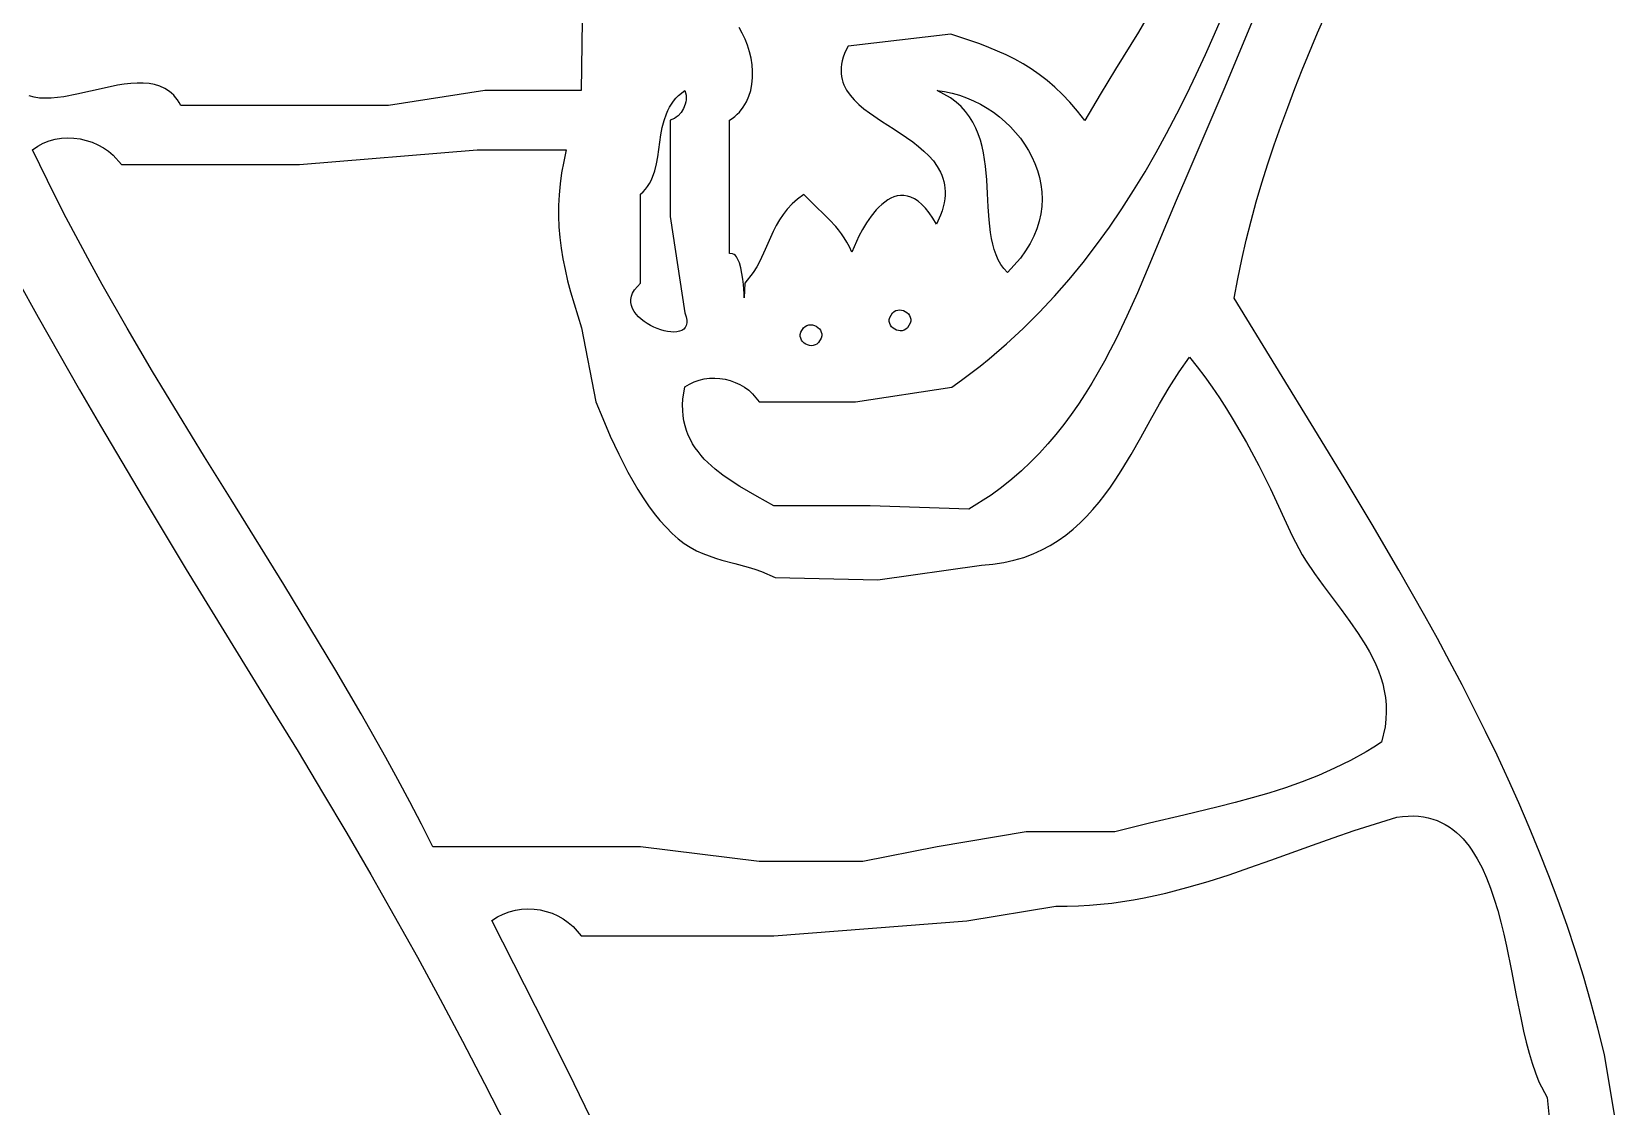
# Model space of a CAD drawing. Extents: x -38.8 to 24, y -17.1 to 3.4.
# Drawn here: x -34.167 to -33.096, y -3.074 to -2.349 of the extents above; entities that cross this region are included whole.
import ezdxf

# ---------------------------------------------------------------- set-up
doc = ezdxf.new("R2010")
doc.units = 0

msp = doc.modelspace()

# ---------------------------------------------------------------- linework, layer by layer
at = {"color": 7, "linetype": 'CONTINUOUS'}
for p, q in [((-33.795423, -2.319219), (-33.796435, -2.388553)), ((-33.369286, -2.350584), (-33.357528, -2.323221)), ((-33.336436, -2.323922), (-33.362315, -2.386247)), ((-33.299802, -2.349622), (-33.288894, -2.324691)), ((-33.415755, -2.340707), (-33.42065, -2.349095)), ((-33.687752, -2.349898), (-33.689935, -2.346113)), ((-33.685833, -2.353895), (-33.687752, -2.349898)), ((-33.684196, -2.358062), (-33.685833, -2.353895)), ((-33.547062, -2.350501), (-33.616435, -2.358553)), ((-33.527682, -2.3571), (-33.547062, -2.350501)), ((-33.42065, -2.349095), (-33.425689, -2.357453)), ((-33.375377, -2.364164), (-33.369286, -2.350584)), ((-33.310212, -2.374686), (-33.299802, -2.349622)), ((-33.682858, -2.362356), (-33.684196, -2.358062)), ((-33.681837, -2.366737), (-33.682858, -2.362356)), ((-33.61881, -2.363656), (-33.619679, -2.366085)), ((-33.617731, -2.361146), (-33.61881, -2.363656)), ((-33.616435, -2.358553), (-33.617731, -2.361146)), ((-33.521555, -2.359446), (-33.527682, -2.3571)), ((-33.515578, -2.361928), (-33.521555, -2.359446)), ((-33.50974, -2.364582), (-33.515578, -2.361928)), ((-33.504031, -2.367445), (-33.50974, -2.364582)), ((-33.425689, -2.357453), (-33.436045, -2.37421)), ((-33.381636, -2.377656), (-33.375377, -2.364164)), ((-33.68115, -2.371161), (-33.681837, -2.366737)), ((-33.680814, -2.375587), (-33.68115, -2.371161)), ((-33.680846, -2.379973), (-33.680814, -2.375587)), ((-33.621099, -2.372919), (-33.6212, -2.375056)), ((-33.6212, -2.375056), (-33.621126, -2.377126)), ((-33.620817, -2.370714), (-33.621099, -2.372919)), ((-33.620346, -2.368437), (-33.620817, -2.370714)), ((-33.619679, -2.366085), (-33.620346, -2.368437)), ((-33.498442, -2.370556), (-33.504031, -2.367445)), ((-33.492961, -2.373952), (-33.498442, -2.370556)), ((-33.487579, -2.377669), (-33.492961, -2.373952)), ((-33.436045, -2.37421), (-33.446514, -2.391242)), ((-33.315195, -2.387272), (-33.310212, -2.374686)), ((-34.118084, -2.386862), (-34.12729, -2.388964)), ((-34.108979, -2.385046), (-34.118084, -2.386862)), ((-34.10452, -2.384348), (-34.108979, -2.385046)), ((-34.100153, -2.383844), (-34.10452, -2.384348)), ((-34.0959, -2.383576), (-34.100153, -2.383844)), ((-34.091783, -2.383585), (-34.0959, -2.383576)), ((-34.087826, -2.383912), (-34.091783, -2.383585)), ((-34.084049, -2.384598), (-34.087826, -2.383912)), ((-34.080475, -2.385683), (-34.084049, -2.384598)), ((-34.077127, -2.38721), (-34.080475, -2.385683)), ((-33.682084, -2.388454), (-33.681263, -2.384276)), ((-33.681263, -2.384276), (-33.680846, -2.379973)), ((-33.621126, -2.377126), (-33.620886, -2.379134)), ((-33.620886, -2.379134), (-33.620485, -2.381082)), ((-33.620485, -2.381082), (-33.61993, -2.382973)), ((-33.61993, -2.382973), (-33.61923, -2.384809)), ((-33.61923, -2.384809), (-33.617419, -2.388332)), ((-33.482285, -2.381745), (-33.487579, -2.377669)), ((-33.477069, -2.386217), (-33.482285, -2.381745)), ((-33.471922, -2.391123), (-33.477069, -2.386217)), ((-33.362315, -2.386247), (-33.388662, -2.447566)), ((-33.388085, -2.391046), (-33.381636, -2.377656)), ((-34.165186, -2.393133), (-34.168595, -2.39224)), ((-34.161557, -2.393645), (-34.165186, -2.393133)), ((-34.157731, -2.393817), (-34.161557, -2.393645)), ((-34.15373, -2.393691), (-34.157731, -2.393817)), ((-34.149576, -2.393307), (-34.15373, -2.393691)), ((-34.145291, -2.392707), (-34.149576, -2.393307)), ((-34.136418, -2.391021), (-34.145291, -2.392707)), ((-34.12729, -2.388964), (-34.136418, -2.391021)), ((-34.074027, -2.38922), (-34.077127, -2.38721)), ((-34.072576, -2.390418), (-34.074027, -2.38922)), ((-34.071196, -2.391753), (-34.072576, -2.390418)), ((-34.06989, -2.393228), (-34.071196, -2.391753)), ((-34.068658, -2.39485), (-34.06989, -2.393228)), ((-34.067506, -2.396623), (-34.068658, -2.39485)), ((-34.066435, -2.398553), (-34.067506, -2.396623)), ((-33.861435, -2.388553), (-33.926435, -2.398553)), ((-33.796435, -2.388553), (-33.861435, -2.388553)), ((-33.736867, -2.399812), (-33.735599, -2.397725)), ((-33.735599, -2.397725), (-33.734161, -2.395713)), ((-33.734161, -2.395713), (-33.73254, -2.393783)), ((-33.73254, -2.393783), (-33.730722, -2.391942)), ((-33.730722, -2.391942), (-33.726435, -2.388553)), ((-33.726191, -2.397783), (-33.727327, -2.400656)), ((-33.726435, -2.388553), (-33.725972, -2.390084)), ((-33.726435, -2.388553), (-33.726435, -2.388553)), ((-33.725834, -2.396278), (-33.726191, -2.397783)), ((-33.725972, -2.390084), (-33.725688, -2.391635)), ((-33.725626, -2.394743), (-33.725834, -2.396278)), ((-33.725688, -2.391635), (-33.725575, -2.393192)), ((-33.725575, -2.393192), (-33.725626, -2.394743)), ((-33.687136, -2.399822), (-33.685003, -2.396269)), ((-33.685003, -2.396269), (-33.683325, -2.392466)), ((-33.683325, -2.392466), (-33.682084, -2.388454)), ((-33.617419, -2.388332), (-33.615108, -2.391674)), ((-33.615108, -2.391674), (-33.612355, -2.394858)), ((-33.612355, -2.394858), (-33.609214, -2.397908)), ((-33.556435, -2.388553), (-33.551324, -2.389294)), ((-33.547401, -2.39347), (-33.556435, -2.388553)), ((-33.556435, -2.388553), (-33.556435, -2.388553)), ((-33.551324, -2.389294), (-33.546285, -2.390374)), ((-33.543577, -2.396324), (-33.547401, -2.39347)), ((-33.546285, -2.390374), (-33.541336, -2.391781)), ((-33.540179, -2.399417), (-33.543577, -2.396324)), ((-33.541336, -2.391781), (-33.536491, -2.393499)), ((-33.536491, -2.393499), (-33.531768, -2.395515)), ((-33.531768, -2.395515), (-33.527183, -2.397814)), ((-33.527183, -2.397814), (-33.522751, -2.400383)), ((-33.466832, -2.396499), (-33.471922, -2.391123)), ((-33.46179, -2.402384), (-33.466832, -2.396499)), ((-33.446514, -2.391242), (-33.456786, -2.408814)), ((-33.394743, -2.404319), (-33.388085, -2.391046)), ((-33.320014, -2.399896), (-33.315195, -2.387272)), ((-33.996435, -2.398553), (-34.066435, -2.398553)), ((-33.926435, -2.398553), (-33.996435, -2.398553)), ((-33.740525, -2.408778), (-33.73895, -2.404184)), ((-33.73895, -2.404184), (-33.737979, -2.401967)), ((-33.737979, -2.401967), (-33.736867, -2.399812)), ((-33.733587, -2.407311), (-33.736435, -2.408553)), ((-33.732288, -2.406477), (-33.733587, -2.407311)), ((-33.731082, -2.405517), (-33.732288, -2.406477)), ((-33.728976, -2.403266), (-33.731082, -2.405517)), ((-33.727327, -2.400656), (-33.728976, -2.403266)), ((-33.696435, -2.408553), (-33.69457, -2.407329)), ((-33.69457, -2.407329), (-33.692835, -2.406006)), ((-33.692835, -2.406006), (-33.691225, -2.404588)), ((-33.691225, -2.404588), (-33.689741, -2.403081)), ((-33.689741, -2.403081), (-33.687136, -2.399822)), ((-33.609214, -2.397908), (-33.605744, -2.400848)), ((-33.605744, -2.400848), (-33.602, -2.403701)), ((-33.602, -2.403701), (-33.593917, -2.40924)), ((-33.537181, -2.402733), (-33.540179, -2.399417)), ((-33.534556, -2.406252), (-33.537181, -2.402733)), ((-33.532276, -2.409958), (-33.534556, -2.406252)), ((-33.522751, -2.400383), (-33.518489, -2.403208)), ((-33.518489, -2.403208), (-33.514412, -2.406274)), ((-33.514412, -2.406274), (-33.510538, -2.409568)), ((-33.456786, -2.408814), (-33.46179, -2.402384)), ((-33.401632, -2.41746), (-33.394743, -2.404319)), ((-33.324654, -2.412561), (-33.320014, -2.399896)), ((-33.743319, -2.423348), (-33.742596, -2.418414)), ((-33.742596, -2.418414), (-33.741702, -2.413539)), ((-33.741702, -2.413539), (-33.740525, -2.408778)), ((-33.736435, -2.408553), (-33.736435, -2.473553)), ((-33.696435, -2.498553), (-33.696435, -2.408553)), ((-33.593917, -2.40924), (-33.585419, -2.414713)), ((-33.585419, -2.414713), (-33.576957, -2.420309)), ((-33.530315, -2.413833), (-33.532276, -2.409958)), ((-33.528646, -2.417858), (-33.530315, -2.413833)), ((-33.527242, -2.422017), (-33.528646, -2.417858)), ((-33.510538, -2.409568), (-33.506881, -2.413076)), ((-33.506881, -2.413076), (-33.503459, -2.416783)), ((-33.503459, -2.416783), (-33.500286, -2.420675)), ((-33.40877, -2.430453), (-33.401632, -2.41746)), ((-33.329102, -2.425266), (-33.324654, -2.412561)), ((-34.166435, -2.428553), (-34.162873, -2.426101)), ((-34.151371, -2.459265), (-34.166435, -2.428553)), ((-34.166435, -2.428553), (-34.166435, -2.428553)), ((-34.162873, -2.426101), (-34.159102, -2.424109)), ((-34.159102, -2.424109), (-34.155161, -2.422568)), ((-34.155161, -2.422568), (-34.15109, -2.421467)), ((-34.15109, -2.421467), (-34.146927, -2.420794)), ((-34.146927, -2.420794), (-34.142714, -2.420538)), ((-34.142714, -2.420538), (-34.138488, -2.420689)), ((-34.138488, -2.420689), (-34.13429, -2.421236)), ((-34.13429, -2.421236), (-34.130158, -2.422168)), ((-34.130158, -2.422168), (-34.126134, -2.423474)), ((-34.126134, -2.423474), (-34.122255, -2.425143)), ((-34.122255, -2.425143), (-34.118562, -2.427164)), ((-34.118562, -2.427164), (-34.115094, -2.429527)), ((-34.115094, -2.429527), (-34.111891, -2.432219)), ((-33.986435, -2.438553), (-33.866435, -2.428553)), ((-33.866435, -2.428553), (-33.806435, -2.428553)), ((-33.806435, -2.428553), (-33.808211, -2.436368)), ((-33.744699, -2.433182), (-33.743319, -2.423348)), ((-33.576957, -2.420309), (-33.572882, -2.423213)), ((-33.572882, -2.423213), (-33.568985, -2.426217)), ((-33.568985, -2.426217), (-33.565324, -2.429346)), ((-33.565324, -2.429346), (-33.561954, -2.432624)), ((-33.526077, -2.426291), (-33.527242, -2.422017)), ((-33.525123, -2.430662), (-33.526077, -2.426291)), ((-33.500286, -2.420675), (-33.497381, -2.424739)), ((-33.497381, -2.424739), (-33.494758, -2.428961)), ((-33.494758, -2.428961), (-33.492433, -2.433326)), ((-33.333344, -2.438015), (-33.329102, -2.425266)), ((-34.111891, -2.432219), (-34.106435, -2.438553)), ((-34.106435, -2.438553), (-33.986435, -2.438553)), ((-33.808211, -2.436368), (-33.809617, -2.443997)), ((-33.746745, -2.442614), (-33.745583, -2.437975)), ((-33.745583, -2.437975), (-33.744699, -2.433182)), ((-33.561954, -2.432624), (-33.558933, -2.436073)), ((-33.558933, -2.436073), (-33.556317, -2.439718)), ((-33.556317, -2.439718), (-33.554162, -2.443582)), ((-33.524353, -2.435113), (-33.525123, -2.430662)), ((-33.52374, -2.439627), (-33.524353, -2.435113)), ((-33.522881, -2.448768), (-33.52374, -2.439627)), ((-33.492433, -2.433326), (-33.490423, -2.43782)), ((-33.490423, -2.43782), (-33.488745, -2.44243)), ((-33.416179, -2.443284), (-33.40877, -2.430453)), ((-33.337368, -2.450809), (-33.333344, -2.438015)), ((-33.809617, -2.443997), (-33.810661, -2.45147)), ((-33.75161, -2.453183), (-33.750357, -2.451214)), ((-33.750357, -2.451214), (-33.749258, -2.449165)), ((-33.749258, -2.449165), (-33.748299, -2.447045)), ((-33.748299, -2.447045), (-33.746745, -2.442614)), ((-33.554162, -2.443582), (-33.553276, -2.445603)), ((-33.553276, -2.445603), (-33.552526, -2.447688)), ((-33.552526, -2.447688), (-33.55192, -2.449839)), ((-33.55192, -2.449839), (-33.551464, -2.45206)), ((-33.522329, -2.457945), (-33.522881, -2.448768)), ((-33.488745, -2.44243), (-33.487413, -2.447141)), ((-33.487413, -2.447141), (-33.486444, -2.451939)), ((-33.42388, -2.455938), (-33.416179, -2.443284)), ((-33.388662, -2.447566), (-33.39522, -2.462712)), ((-33.34116, -2.463649), (-33.337368, -2.450809)), ((-34.143587, -2.474436), (-34.151371, -2.459265)), ((-33.811356, -2.458818), (-33.811711, -2.466072)), ((-33.810661, -2.45147), (-33.811356, -2.458818)), ((-33.756435, -2.458553), (-33.754635, -2.45686)), ((-33.756435, -2.518553), (-33.756435, -2.458553)), ((-33.754635, -2.45686), (-33.753031, -2.455068)), ((-33.753031, -2.455068), (-33.75161, -2.453183)), ((-33.65054, -2.461768), (-33.654222, -2.465021)), ((-33.646321, -2.458729), (-33.65054, -2.461768)), ((-33.63755, -2.467506), (-33.646321, -2.458729)), ((-33.587647, -2.461199), (-33.58973, -2.462362)), ((-33.585509, -2.460292), (-33.587647, -2.461199)), ((-33.583319, -2.459667), (-33.585509, -2.460292)), ((-33.58108, -2.459348), (-33.583319, -2.459667)), ((-33.578796, -2.459362), (-33.58108, -2.459348)), ((-33.57647, -2.459735), (-33.578796, -2.459362)), ((-33.574106, -2.460492), (-33.57647, -2.459735)), ((-33.571706, -2.46166), (-33.574106, -2.460492)), ((-33.569274, -2.463264), (-33.571706, -2.46166)), ((-33.55129, -2.461697), (-33.551694, -2.464309)), ((-33.551464, -2.45206), (-33.551166, -2.454353)), ((-33.551072, -2.459169), (-33.55129, -2.461697)), ((-33.551166, -2.454353), (-33.551033, -2.456722)), ((-33.551033, -2.456722), (-33.551072, -2.459169)), ((-33.52187, -2.467015), (-33.522329, -2.457945)), ((-33.486444, -2.451939), (-33.485855, -2.456811)), ((-33.485661, -2.461742), (-33.485879, -2.466718)), ((-33.485855, -2.456811), (-33.485661, -2.461742)), ((-33.431892, -2.468401), (-33.42388, -2.455938)), ((-33.811711, -2.466072), (-33.811737, -2.473263)), ((-33.660241, -2.47207), (-33.662707, -2.475813)), ((-33.657434, -2.468464), (-33.660241, -2.47207)), ((-33.654222, -2.465021), (-33.657434, -2.468464)), ((-33.633178, -2.471579), (-33.63755, -2.467506)), ((-33.628898, -2.47573), (-33.633178, -2.471579)), ((-33.597441, -2.469048), (-33.600877, -2.473251)), ((-33.595613, -2.467123), (-33.597441, -2.469048)), ((-33.593716, -2.465349), (-33.595613, -2.467123)), ((-33.591754, -2.463754), (-33.593716, -2.465349)), ((-33.58973, -2.462362), (-33.591754, -2.463754)), ((-33.566814, -2.465331), (-33.569274, -2.463264)), ((-33.564328, -2.467885), (-33.566814, -2.465331)), ((-33.561821, -2.470953), (-33.564328, -2.467885)), ((-33.559294, -2.474561), (-33.561821, -2.470953)), ((-33.554094, -2.472679), (-33.556753, -2.478734)), ((-33.553089, -2.469797), (-33.554094, -2.472679)), ((-33.552292, -2.467008), (-33.553089, -2.469797)), ((-33.551694, -2.464309), (-33.552292, -2.467008)), ((-33.521289, -2.475836), (-33.52187, -2.467015)), ((-33.486524, -2.471725), (-33.487613, -2.47675)), ((-33.485879, -2.466718), (-33.486524, -2.471725)), ((-33.440236, -2.480656), (-33.431892, -2.468401)), ((-33.39522, -2.462712), (-33.401675, -2.478125)), ((-33.344706, -2.476537), (-33.34116, -2.463649)), ((-34.13565, -2.489494), (-34.143587, -2.474436)), ((-33.811737, -2.473263), (-33.811445, -2.480422)), ((-33.811445, -2.480422), (-33.810845, -2.48758)), ((-33.736435, -2.473553), (-33.726435, -2.538553)), ((-33.6649, -2.479666), (-33.666883, -2.483604)), ((-33.662707, -2.475813), (-33.6649, -2.479666)), ((-33.624773, -2.480179), (-33.628898, -2.47573)), ((-33.622788, -2.482582), (-33.624773, -2.480179)), ((-33.620864, -2.485142), (-33.622788, -2.482582)), ((-33.606778, -2.482343), (-33.60919, -2.486818)), ((-33.603999, -2.477751), (-33.606778, -2.482343)), ((-33.600877, -2.473251), (-33.603999, -2.477751)), ((-33.556753, -2.478734), (-33.559294, -2.474561)), ((-33.52037, -2.484265), (-33.521289, -2.475836)), ((-33.489162, -2.481778), (-33.491187, -2.486795)), ((-33.487613, -2.47675), (-33.489162, -2.481778)), ((-33.448933, -2.49269), (-33.440236, -2.480656)), ((-33.401675, -2.478125), (-33.414659, -2.509391)), ((-33.347992, -2.489474), (-33.344706, -2.476537)), ((-34.127572, -2.504447), (-34.13565, -2.489494)), ((-33.810845, -2.48758), (-33.809949, -2.494766)), ((-33.668723, -2.487601), (-33.672235, -2.495666)), ((-33.666883, -2.483604), (-33.668723, -2.487601)), ((-33.619011, -2.487884), (-33.620864, -2.485142)), ((-33.617235, -2.490837), (-33.619011, -2.487884)), ((-33.615544, -2.494027), (-33.617235, -2.490837)), ((-33.613946, -2.497481), (-33.615544, -2.494027)), ((-33.60919, -2.486818), (-33.613946, -2.497481)), ((-33.519716, -2.488288), (-33.52037, -2.484265)), ((-33.518898, -2.492161), (-33.519716, -2.488288)), ((-33.517888, -2.495864), (-33.518898, -2.492161)), ((-33.493705, -2.491787), (-33.49673, -2.496741)), ((-33.491187, -2.486795), (-33.493705, -2.491787)), ((-33.458002, -2.504487), (-33.448933, -2.49269)), ((-33.351006, -2.502463), (-33.347992, -2.489474)), ((-34.119363, -2.519304), (-34.127572, -2.504447)), ((-33.809949, -2.494766), (-33.808766, -2.502014)), ((-33.808766, -2.502014), (-33.807307, -2.509352)), ((-33.694271, -2.498627), (-33.696435, -2.498553)), ((-33.693319, -2.499105), (-33.694271, -2.498627)), ((-33.692448, -2.499843), (-33.693319, -2.499105)), ((-33.691655, -2.500814), (-33.692448, -2.499843)), ((-33.690936, -2.501992), (-33.691655, -2.500814)), ((-33.689705, -2.504861), (-33.690936, -2.501992)), ((-33.688727, -2.508239), (-33.689705, -2.504861)), ((-33.675958, -2.503654), (-33.678063, -2.507554)), ((-33.672235, -2.495666), (-33.675958, -2.503654)), ((-33.516659, -2.499381), (-33.517888, -2.495864)), ((-33.515184, -2.502694), (-33.516659, -2.499381)), ((-33.513437, -2.505784), (-33.515184, -2.502694)), ((-33.50028, -2.501641), (-33.509017, -2.511227)), ((-33.49673, -2.496741), (-33.50028, -2.501641)), ((-33.467465, -2.516032), (-33.458002, -2.504487)), ((-33.353735, -2.515504), (-33.351006, -2.502463)), ((-33.807307, -2.509352), (-33.805584, -2.516812)), ((-33.68797, -2.511915), (-33.688727, -2.508239)), ((-33.687407, -2.515677), (-33.68797, -2.511915)), ((-33.680416, -2.511356), (-33.686134, -2.518563)), ((-33.678063, -2.507554), (-33.680416, -2.511356)), ((-33.51139, -2.508634), (-33.513437, -2.505784)), ((-33.509017, -2.511227), (-33.51139, -2.508634)), ((-33.414659, -2.509391), (-33.421382, -2.525061)), ((-33.356164, -2.5286), (-33.353735, -2.515504)), ((-34.176259, -2.51669), (-34.162539, -2.541354)), ((-34.102597, -2.548762), (-34.119363, -2.519304)), ((-33.805584, -2.516812), (-33.803605, -2.524425)), ((-33.803605, -2.524425), (-33.796249, -2.548491)), ((-33.762556, -2.527283), (-33.76176, -2.525116)), ((-33.76176, -2.525116), (-33.760496, -2.522932)), ((-33.760496, -2.522932), (-33.756435, -2.518553)), ((-33.687007, -2.519315), (-33.687407, -2.515677)), ((-33.686578, -2.52537), (-33.687007, -2.519315)), ((-33.686447, -2.52839), (-33.686578, -2.52537)), ((-33.686134, -2.518563), (-33.686447, -2.52839)), ((-33.477342, -2.527311), (-33.467465, -2.516032)), ((-33.421382, -2.525061), (-33.428385, -2.540633)), ((-33.762917, -2.529421), (-33.762556, -2.527283)), ((-33.762875, -2.531521), (-33.762917, -2.529421)), ((-33.762463, -2.533572), (-33.762875, -2.531521)), ((-33.761712, -2.535563), (-33.762463, -2.533572)), ((-33.760655, -2.537485), (-33.761712, -2.535563)), ((-33.585379, -2.537602), (-33.584203, -2.536951)), ((-33.584203, -2.536951), (-33.582945, -2.536583)), ((-33.582945, -2.536583), (-33.581643, -2.536476)), ((-33.581643, -2.536476), (-33.580334, -2.536612)), ((-33.580334, -2.536612), (-33.579058, -2.536971)), ((-33.579058, -2.536971), (-33.577852, -2.537534)), ((-33.487652, -2.538309), (-33.477342, -2.527311)), ((-33.299893, -2.620314), (-33.356164, -2.5286)), ((-34.162539, -2.541354), (-34.148659, -2.565924)), ((-33.759325, -2.539327), (-33.760655, -2.537485)), ((-33.757754, -2.541079), (-33.759325, -2.539327)), ((-33.755974, -2.54273), (-33.757754, -2.541079)), ((-33.754018, -2.544269), (-33.755974, -2.54273)), ((-33.751918, -2.545687), (-33.754018, -2.544269)), ((-33.749707, -2.546973), (-33.751918, -2.545687)), ((-33.747416, -2.548116), (-33.749707, -2.546973)), ((-33.726435, -2.538553), (-33.725587, -2.541103)), ((-33.725547, -2.546941), (-33.726261, -2.548318)), ((-33.725587, -2.541103), (-33.725178, -2.543344)), ((-33.725175, -2.545287), (-33.725547, -2.546941)), ((-33.725178, -2.543344), (-33.725175, -2.545287)), ((-33.646435, -2.548553), (-33.645379, -2.547602)), ((-33.645379, -2.547602), (-33.644203, -2.546951)), ((-33.644203, -2.546951), (-33.642945, -2.546583)), ((-33.642945, -2.546583), (-33.641643, -2.546476)), ((-33.641643, -2.546476), (-33.640334, -2.546612)), ((-33.640334, -2.546612), (-33.639058, -2.546971)), ((-33.639058, -2.546971), (-33.637852, -2.547534)), ((-33.637852, -2.547534), (-33.636754, -2.548281)), ((-33.588664, -2.544384), (-33.58865, -2.543008)), ((-33.58838, -2.545673), (-33.588664, -2.544384)), ((-33.58865, -2.543008), (-33.588299, -2.541564)), ((-33.587835, -2.546856), (-33.58838, -2.545673)), ((-33.588299, -2.541564), (-33.586435, -2.538553)), ((-33.587068, -2.547913), (-33.587835, -2.546856)), ((-33.586435, -2.538553), (-33.585379, -2.537602)), ((-33.586435, -2.538553), (-33.586435, -2.538553)), ((-33.577852, -2.537534), (-33.576754, -2.538281)), ((-33.576754, -2.538281), (-33.575802, -2.539193)), ((-33.574571, -2.545542), (-33.576435, -2.548553)), ((-33.575802, -2.539193), (-33.575035, -2.54025)), ((-33.575035, -2.54025), (-33.57449, -2.541433)), ((-33.57422, -2.544098), (-33.574571, -2.545542)), ((-33.57449, -2.541433), (-33.574206, -2.542722)), ((-33.574206, -2.542722), (-33.57422, -2.544098)), ((-33.498418, -2.54901), (-33.487652, -2.538309)), ((-33.428385, -2.540633), (-33.435767, -2.556016)), ((-34.085442, -2.577932), (-34.102597, -2.548762)), ((-33.796249, -2.548491), (-33.786435, -2.598553)), ((-33.745079, -2.549107), (-33.747416, -2.548116)), ((-33.742727, -2.549934), (-33.745079, -2.549107)), ((-33.740393, -2.550588), (-33.742727, -2.549934)), ((-33.73811, -2.551058), (-33.740393, -2.550588)), ((-33.73591, -2.551333), (-33.73811, -2.551058)), ((-33.733825, -2.551403), (-33.73591, -2.551333)), ((-33.731887, -2.551258), (-33.733825, -2.551403)), ((-33.73013, -2.550888), (-33.731887, -2.551258)), ((-33.728584, -2.550281), (-33.73013, -2.550888)), ((-33.727284, -2.549428), (-33.728584, -2.550281)), ((-33.726261, -2.548318), (-33.727284, -2.549428)), ((-33.648664, -2.554384), (-33.64865, -2.553008)), ((-33.64838, -2.555673), (-33.648664, -2.554384)), ((-33.64865, -2.553008), (-33.648299, -2.551564)), ((-33.647835, -2.556856), (-33.64838, -2.555673)), ((-33.648299, -2.551564), (-33.646435, -2.548553)), ((-33.647068, -2.557913), (-33.647835, -2.556856)), ((-33.646116, -2.558825), (-33.647068, -2.557913)), ((-33.646435, -2.548553), (-33.646435, -2.548553)), ((-33.636754, -2.548281), (-33.635802, -2.549193)), ((-33.634571, -2.555542), (-33.636435, -2.558553)), ((-33.635802, -2.549193), (-33.635035, -2.55025)), ((-33.635035, -2.55025), (-33.63449, -2.551433)), ((-33.63422, -2.554098), (-33.634571, -2.555542)), ((-33.63449, -2.551433), (-33.634206, -2.552722)), ((-33.634206, -2.552722), (-33.63422, -2.554098)), ((-33.586116, -2.548825), (-33.587068, -2.547913)), ((-33.585018, -2.549572), (-33.586116, -2.548825)), ((-33.583812, -2.550135), (-33.585018, -2.549572)), ((-33.582536, -2.550494), (-33.583812, -2.550135)), ((-33.581227, -2.55063), (-33.582536, -2.550494)), ((-33.579925, -2.550523), (-33.581227, -2.55063)), ((-33.578667, -2.550155), (-33.579925, -2.550523)), ((-33.577491, -2.549504), (-33.578667, -2.550155)), ((-33.576435, -2.548553), (-33.577491, -2.549504)), ((-33.509659, -2.5594), (-33.498418, -2.54901)), ((-33.435767, -2.556016), (-33.43963, -2.563609)), ((-34.148659, -2.565924), (-34.134635, -2.590403)), ((-33.645018, -2.559572), (-33.646116, -2.558825)), ((-33.643812, -2.560135), (-33.645018, -2.559572)), ((-33.642536, -2.560494), (-33.643812, -2.560135)), ((-33.641227, -2.56063), (-33.642536, -2.560494)), ((-33.639925, -2.560523), (-33.641227, -2.56063)), ((-33.638667, -2.560155), (-33.639925, -2.560523)), ((-33.637491, -2.559504), (-33.638667, -2.560155)), ((-33.636435, -2.558553), (-33.637491, -2.559504)), ((-33.521395, -2.569464), (-33.509659, -2.5594)), ((-33.43963, -2.563609), (-33.443623, -2.57112)), ((-33.393277, -2.578277), (-33.386195, -2.568356)), ((-33.386195, -2.568356), (-33.380944, -2.574932)), ((-34.067985, -2.60688), (-34.085442, -2.577932)), ((-33.539972, -2.583915), (-33.533647, -2.579186)), ((-33.533647, -2.579186), (-33.527455, -2.574368)), ((-33.527455, -2.574368), (-33.521395, -2.569464)), ((-33.447759, -2.578538), (-33.452049, -2.585852)), ((-33.443623, -2.57112), (-33.447759, -2.578538)), ((-33.399984, -2.588827), (-33.393277, -2.578277)), ((-33.380944, -2.574932), (-33.375832, -2.58172)), ((-34.134635, -2.590403), (-34.120478, -2.614793)), ((-33.72778, -2.596657), (-33.726518, -2.588435)), ((-33.726518, -2.588435), (-33.723446, -2.58653)), ((-33.723446, -2.58653), (-33.720215, -2.585003)), ((-33.720215, -2.585003), (-33.716859, -2.583844)), ((-33.716859, -2.583844), (-33.713409, -2.583046)), ((-33.713409, -2.583046), (-33.709897, -2.5826)), ((-33.709897, -2.5826), (-33.706356, -2.582498)), ((-33.706356, -2.582498), (-33.702817, -2.582732)), ((-33.702817, -2.582732), (-33.699315, -2.583293)), ((-33.699315, -2.583293), (-33.695879, -2.584172)), ((-33.695879, -2.584172), (-33.692544, -2.585362)), ((-33.692544, -2.585362), (-33.68934, -2.586854)), ((-33.68934, -2.586854), (-33.686301, -2.58864)), ((-33.686301, -2.58864), (-33.683459, -2.590711)), ((-33.611435, -2.598553), (-33.546435, -2.588553)), ((-33.546435, -2.588553), (-33.539972, -2.583915)), ((-33.452049, -2.585852), (-33.456506, -2.59305)), ((-33.406445, -2.599839), (-33.399984, -2.588827)), ((-33.375832, -2.58172), (-33.370855, -2.588703)), ((-33.370855, -2.588703), (-33.366011, -2.595861)), ((-33.786435, -2.598553), (-33.781907, -2.609828)), ((-33.727995, -2.60054), (-33.72778, -2.596657)), ((-33.727949, -2.604276), (-33.727995, -2.60054)), ((-33.683459, -2.590711), (-33.680846, -2.593059)), ((-33.680846, -2.593059), (-33.676435, -2.598553)), ((-33.676435, -2.598553), (-33.611435, -2.598553)), ((-33.461142, -2.600121), (-33.465968, -2.607054)), ((-33.456506, -2.59305), (-33.461142, -2.600121)), ((-33.412788, -2.611144), (-33.406445, -2.599839)), ((-33.366011, -2.595861), (-33.361296, -2.603176)), ((-34.050317, -2.635672), (-34.067985, -2.60688)), ((-33.781907, -2.609828), (-33.776799, -2.621702)), ((-33.727651, -2.607871), (-33.727949, -2.604276)), ((-33.727115, -2.611329), (-33.727651, -2.607871)), ((-33.72635, -2.614655), (-33.727115, -2.611329)), ((-33.465968, -2.607054), (-33.470998, -2.613836)), ((-33.419141, -2.622574), (-33.412788, -2.611144)), ((-33.361296, -2.603176), (-33.356706, -2.61063)), ((-33.356706, -2.61063), (-33.352238, -2.618204)), ((-34.120478, -2.614793), (-34.091824, -2.66332)), ((-33.776799, -2.621702), (-33.771131, -2.633849)), ((-33.725369, -2.617853), (-33.72635, -2.614655)), ((-33.724183, -2.620929), (-33.725369, -2.617853)), ((-33.722803, -2.623887), (-33.724183, -2.620929)), ((-33.476241, -2.620458), (-33.481712, -2.626906)), ((-33.470998, -2.613836), (-33.476241, -2.620458)), ((-33.425633, -2.633962), (-33.419141, -2.622574)), ((-33.352238, -2.618204), (-33.347888, -2.625881)), ((-33.28134, -2.650774), (-33.299893, -2.620314)), ((-33.721241, -2.626731), (-33.722803, -2.623887)), ((-33.719507, -2.629467), (-33.721241, -2.626731)), ((-33.717614, -2.632099), (-33.719507, -2.629467)), ((-33.715573, -2.634631), (-33.717614, -2.632099)), ((-33.487422, -2.633171), (-33.493382, -2.63924)), ((-33.481712, -2.626906), (-33.487422, -2.633171)), ((-33.347888, -2.625881), (-33.339529, -2.641468)), ((-34.032527, -2.664372), (-34.050317, -2.635672)), ((-33.771131, -2.633849), (-33.764925, -2.645941)), ((-33.713395, -2.637069), (-33.715573, -2.634631)), ((-33.711091, -2.639416), (-33.713395, -2.637069)), ((-33.706152, -2.64386), (-33.711091, -2.639416)), ((-33.700847, -2.648), (-33.706152, -2.64386)), ((-33.493382, -2.63924), (-33.499605, -2.645102)), ((-33.432393, -2.64514), (-33.425633, -2.633962)), ((-33.339529, -2.641468), (-33.331599, -2.657242)), ((-33.764925, -2.645941), (-33.761627, -2.651864)), ((-33.761627, -2.651864), (-33.758201, -2.65765)), ((-33.695268, -2.651874), (-33.700847, -2.648)), ((-33.689505, -2.655518), (-33.695268, -2.651874)), ((-33.506103, -2.650745), (-33.512888, -2.656159)), ((-33.499605, -2.645102), (-33.506103, -2.650745)), ((-33.439548, -2.655939), (-33.435913, -2.650597)), ((-33.435913, -2.650597), (-33.432393, -2.64514)), ((-33.263049, -2.681286), (-33.28134, -2.650774)), ((-34.091824, -2.66332), (-34.062806, -2.711532)), ((-33.996931, -2.721762), (-34.032527, -2.664372)), ((-33.758201, -2.65765), (-33.754652, -2.663259)), ((-33.754652, -2.663259), (-33.75098, -2.66865)), ((-33.683649, -2.658971), (-33.689505, -2.655518)), ((-33.677792, -2.662269), (-33.683649, -2.658971)), ((-33.666435, -2.668553), (-33.677792, -2.662269)), ((-33.519972, -2.661332), (-33.535085, -2.670908)), ((-33.512888, -2.656159), (-33.519972, -2.661332)), ((-33.447227, -2.666191), (-33.443314, -2.661144)), ((-33.443314, -2.661144), (-33.439548, -2.655939)), ((-33.331599, -2.657242), (-33.316917, -2.688769)), ((-33.75098, -2.66865), (-33.74719, -2.673782)), ((-33.74719, -2.673782), (-33.743284, -2.678613)), ((-33.601435, -2.668553), (-33.666435, -2.668553)), ((-33.535085, -2.670908), (-33.601435, -2.668553)), ((-33.460009, -2.680178), (-33.455558, -2.675729)), ((-33.455558, -2.675729), (-33.451303, -2.67106)), ((-33.451303, -2.67106), (-33.447227, -2.666191)), ((-33.743284, -2.678613), (-33.735132, -2.687213)), ((-33.469559, -2.68833), (-33.46467, -2.684385)), ((-33.46467, -2.684385), (-33.460009, -2.680178)), ((-33.245114, -2.711912), (-33.263049, -2.681286)), ((-33.735132, -2.687213), (-33.731092, -2.69084)), ((-33.731092, -2.69084), (-33.727005, -2.693953)), ((-33.727005, -2.693953), (-33.722873, -2.69661)), ((-33.722873, -2.69661), (-33.718696, -2.698871)), ((-33.48575, -2.698379), (-33.480083, -2.695348)), ((-33.480083, -2.695348), (-33.474691, -2.691991)), ((-33.474691, -2.691991), (-33.469559, -2.68833)), ((-33.316917, -2.688769), (-33.314835, -2.693167)), ((-33.314835, -2.693167), (-33.312568, -2.697499)), ((-33.312568, -2.697499), (-33.310134, -2.701769)), ((-33.718696, -2.698871), (-33.714477, -2.700798)), ((-33.714477, -2.700798), (-33.710217, -2.70245)), ((-33.710217, -2.70245), (-33.705916, -2.703887)), ((-33.705916, -2.703887), (-33.701578, -2.705169)), ((-33.701578, -2.705169), (-33.692792, -2.70751)), ((-33.692792, -2.70751), (-33.68387, -2.709954)), ((-33.526435, -2.708553), (-33.518778, -2.707916)), ((-33.518778, -2.707916), (-33.511494, -2.706828)), ((-33.511494, -2.706828), (-33.504564, -2.705309)), ((-33.504564, -2.705309), (-33.497975, -2.70338)), ((-33.497975, -2.70338), (-33.491709, -2.701063)), ((-33.491709, -2.701063), (-33.48575, -2.698379)), ((-33.310134, -2.701769), (-33.307555, -2.705985)), ((-33.307555, -2.705985), (-33.302038, -2.714278)), ((-34.062806, -2.711532), (-34.00411, -2.807112)), ((-33.68387, -2.709954), (-33.679362, -2.711364)), ((-33.679362, -2.711364), (-33.674824, -2.71298)), ((-33.674824, -2.71298), (-33.665665, -2.717071)), ((-33.665665, -2.717071), (-33.596435, -2.718553)), ((-33.596435, -2.718553), (-33.526435, -2.708553)), ((-33.302038, -2.714278), (-33.296176, -2.72243)), ((-33.227632, -2.742717), (-33.245114, -2.711912)), ((-33.979305, -2.750582), (-33.996931, -2.721762)), ((-33.296176, -2.72243), (-33.284051, -2.738518)), ((-33.284051, -2.738518), (-33.278106, -2.746558)), ((-33.96191, -2.779573), (-33.979305, -2.750582)), ((-33.278106, -2.746558), (-33.272451, -2.754664)), ((-33.21909, -2.758206), (-33.227632, -2.742717)), ((-33.272451, -2.754664), (-33.267245, -2.762888)), ((-33.210698, -2.773764), (-33.21909, -2.758206)), ((-33.267245, -2.762888), (-33.26486, -2.767061)), ((-33.26486, -2.767061), (-33.262647, -2.771282)), ((-33.262647, -2.771282), (-33.260626, -2.775559)), ((-33.944837, -2.8088), (-33.96191, -2.779573)), ((-33.260626, -2.775559), (-33.258816, -2.779897)), ((-33.258816, -2.779897), (-33.257238, -2.784304)), ((-33.202466, -2.789399), (-33.210698, -2.773764)), ((-33.257238, -2.784304), (-33.255911, -2.788786)), ((-33.255911, -2.788786), (-33.254855, -2.793349)), ((-33.254855, -2.793349), (-33.25409, -2.798)), ((-33.194407, -2.805119), (-33.202466, -2.789399)), ((-33.25409, -2.798), (-33.253636, -2.802745)), ((-33.253636, -2.802745), (-33.253513, -2.80759)), ((-34.00411, -2.807112), (-33.987336, -2.834415)), ((-33.928175, -2.838329), (-33.944837, -2.8088)), ((-33.253741, -2.812543), (-33.254338, -2.81761)), ((-33.253513, -2.80759), (-33.253741, -2.812543)), ((-33.186534, -2.820931), (-33.194407, -2.805119)), ((-33.254338, -2.81761), (-33.256725, -2.828109)), ((-33.178857, -2.836844), (-33.186534, -2.820931)), ((-33.987336, -2.834415), (-33.970775, -2.861861)), ((-33.267143, -2.834543), (-33.277723, -2.840373)), ((-33.261913, -2.831405), (-33.267143, -2.834543)), ((-33.256725, -2.828109), (-33.261913, -2.831405)), ((-33.920025, -2.853227), (-33.928175, -2.838329)), ((-33.288455, -2.845653), (-33.299326, -2.850434)), ((-33.277723, -2.840373), (-33.288455, -2.845653)), ((-33.171388, -2.852865), (-33.178857, -2.836844)), ((-33.912011, -2.868225), (-33.920025, -2.853227)), ((-33.310325, -2.854772), (-33.321441, -2.858719)), ((-33.299326, -2.850434), (-33.310325, -2.854772)), ((-33.164141, -2.869003), (-33.171388, -2.852865)), ((-33.970775, -2.861861), (-33.954435, -2.889452)), ((-33.904144, -2.883331), (-33.912011, -2.868225)), ((-33.355371, -2.86875), (-33.366836, -2.871669)), ((-33.343975, -2.865655), (-33.355371, -2.86875)), ((-33.332661, -2.862329), (-33.343975, -2.865655)), ((-33.321441, -2.858719), (-33.332661, -2.862329)), ((-33.389933, -2.877189), (-33.413172, -2.882642)), ((-33.366836, -2.871669), (-33.389933, -2.877189)), ((-33.275111, -2.887552), (-33.246435, -2.878553)), ((-33.246435, -2.878553), (-33.242573, -2.878072)), ((-33.246435, -2.878553), (-33.246435, -2.878553)), ((-33.242573, -2.878072), (-33.238851, -2.877825)), ((-33.238851, -2.877825), (-33.235267, -2.877807)), ((-33.235267, -2.877807), (-33.231818, -2.878012)), ((-33.231818, -2.878012), (-33.228499, -2.878433)), ((-33.228499, -2.878433), (-33.225309, -2.879064)), ((-33.225309, -2.879064), (-33.222242, -2.8799)), ((-33.157126, -2.885265), (-33.164141, -2.869003)), ((-33.954435, -2.889452), (-33.938328, -2.91719)), ((-33.896435, -2.898553), (-33.904144, -2.883331)), ((-33.496435, -2.888553), (-33.556435, -2.898553)), ((-33.436461, -2.888456), (-33.496435, -2.888553)), ((-33.413172, -2.882642), (-33.436461, -2.888456)), ((-33.289284, -2.892445), (-33.275111, -2.887552)), ((-33.222242, -2.8799), (-33.219297, -2.880934)), ((-33.219297, -2.880934), (-33.216469, -2.88216)), ((-33.216469, -2.88216), (-33.213755, -2.883572)), ((-33.213755, -2.883572), (-33.211153, -2.885164)), ((-33.211153, -2.885164), (-33.208658, -2.88693)), ((-33.208658, -2.88693), (-33.206268, -2.888863)), ((-33.206268, -2.888863), (-33.203979, -2.890959)), ((-33.150356, -2.901661), (-33.157126, -2.885265)), ((-33.826435, -2.898553), (-33.896435, -2.898553)), ((-33.756435, -2.898553), (-33.826435, -2.898553)), ((-33.676435, -2.908553), (-33.756435, -2.898553)), ((-33.556435, -2.898553), (-33.606435, -2.908553)), ((-33.331466, -2.907671), (-33.303384, -2.897485)), ((-33.303384, -2.897485), (-33.289284, -2.892445)), ((-33.203979, -2.890959), (-33.201788, -2.89321)), ((-33.201788, -2.89321), (-33.199691, -2.895611)), ((-33.199691, -2.895611), (-33.197686, -2.898155)), ((-33.197686, -2.898155), (-33.195768, -2.900837)), ((-33.195768, -2.900837), (-33.192183, -2.906589)), ((-33.606435, -2.908553), (-33.676435, -2.908553)), ((-33.345501, -2.912646), (-33.331466, -2.907671)), ((-33.192183, -2.906589), (-33.188909, -2.912818)), ((-33.143842, -2.918196), (-33.150356, -2.901661)), ((-33.938328, -2.91719), (-33.922462, -2.945074)), ((-33.387906, -2.926077), (-33.373695, -2.921934)), ((-33.373695, -2.921934), (-33.359569, -2.917429)), ((-33.359569, -2.917429), (-33.345501, -2.912646)), ((-33.188909, -2.912818), (-33.185921, -2.919475)), ((-33.185921, -2.919475), (-33.183191, -2.926512)), ((-33.137597, -2.93488), (-33.143842, -2.918196)), ((-33.423977, -2.934289), (-33.416687, -2.932934)), ((-33.416687, -2.932934), (-33.409439, -2.931425)), ((-33.409439, -2.931425), (-33.402228, -2.929772)), ((-33.402228, -2.929772), (-33.387906, -2.926077)), ((-33.183191, -2.926512), (-33.180693, -2.93388)), ((-33.848964, -2.94391), (-33.844933, -2.942388)), ((-33.844933, -2.942388), (-33.840809, -2.941307)), ((-33.840809, -2.941307), (-33.836624, -2.940655)), ((-33.836624, -2.940655), (-33.832413, -2.940422)), ((-33.832413, -2.940422), (-33.828211, -2.940594)), ((-33.828211, -2.940594), (-33.824052, -2.941162)), ((-33.824052, -2.941162), (-33.81997, -2.942114)), ((-33.81997, -2.942114), (-33.815999, -2.943437)), ((-33.815999, -2.943437), (-33.812174, -2.945121)), ((-33.536435, -2.948553), (-33.476435, -2.938553)), ((-33.476435, -2.938553), (-33.468765, -2.938578)), ((-33.468765, -2.938578), (-33.461159, -2.938373)), ((-33.461159, -2.938373), (-33.453614, -2.937951)), ((-33.453614, -2.937951), (-33.446127, -2.93732)), ((-33.446127, -2.93732), (-33.438694, -2.936493)), ((-33.438694, -2.936493), (-33.431312, -2.935479)), ((-33.431312, -2.935479), (-33.423977, -2.934289)), ((-33.180693, -2.93388), (-33.1784, -2.94153)), ((-33.1784, -2.94153), (-33.176286, -2.949415)), ((-33.131632, -2.951721), (-33.137597, -2.93488)), ((-33.922462, -2.945074), (-33.906847, -2.973108)), ((-33.856605, -2.948321), (-33.852866, -2.945884)), ((-33.819807, -3.020859), (-33.856605, -2.948321)), ((-33.852866, -2.945884), (-33.848964, -2.94391)), ((-33.812174, -2.945121), (-33.808529, -2.947155)), ((-33.808529, -2.947155), (-33.805099, -2.949526)), ((-33.805099, -2.949526), (-33.801917, -2.952224)), ((-33.801917, -2.952224), (-33.796435, -2.958553)), ((-33.666435, -2.958553), (-33.536435, -2.948553)), ((-33.176286, -2.949415), (-33.174325, -2.957484)), ((-33.12596, -2.968727), (-33.131632, -2.951721)), ((-33.796435, -2.958553), (-33.666435, -2.958553)), ((-33.174325, -2.957484), (-33.172489, -2.965691)), ((-33.906847, -2.973108), (-33.891492, -3.001293)), ((-33.172489, -2.965691), (-33.169089, -2.98232)), ((-33.120593, -2.985904), (-33.12596, -2.968727)), ((-33.169089, -2.98232), (-33.165873, -2.998913)), ((-33.115541, -3.003263), (-33.120593, -2.985904)), ((-33.891492, -3.001293), (-33.876407, -3.029629)), ((-33.165873, -2.998913), (-33.16263, -3.015081)), ((-33.110818, -3.02081), (-33.115541, -3.003263)), ((-33.16263, -3.015081), (-33.160931, -3.022884)), ((-33.801171, -3.058361), (-33.819807, -3.020859)), ((-33.160931, -3.022884), (-33.159146, -3.030435)), ((-33.106435, -3.038553), (-33.110818, -3.02081)), ((-33.876407, -3.029629), (-33.861602, -3.058119)), ((-33.159146, -3.030435), (-33.157248, -3.037686)), ((-33.157248, -3.037686), (-33.15521, -3.044587)), ((-33.096435, -3.098553), (-33.106435, -3.038553)), ((-33.15521, -3.044587), (-33.153006, -3.051091)), ((-33.861602, -3.058119), (-33.847087, -3.086765)), ((-33.782616, -3.096311), (-33.801171, -3.058361)), ((-33.153006, -3.051091), (-33.150609, -3.057148)), ((-33.150609, -3.057148), (-33.145131, -3.067728)), ((-33.145131, -3.067728), (-33.136435, -3.148553))]:
    msp.add_line(p, q, dxfattribs=at)

doc.saveas('drawing.dxf')
